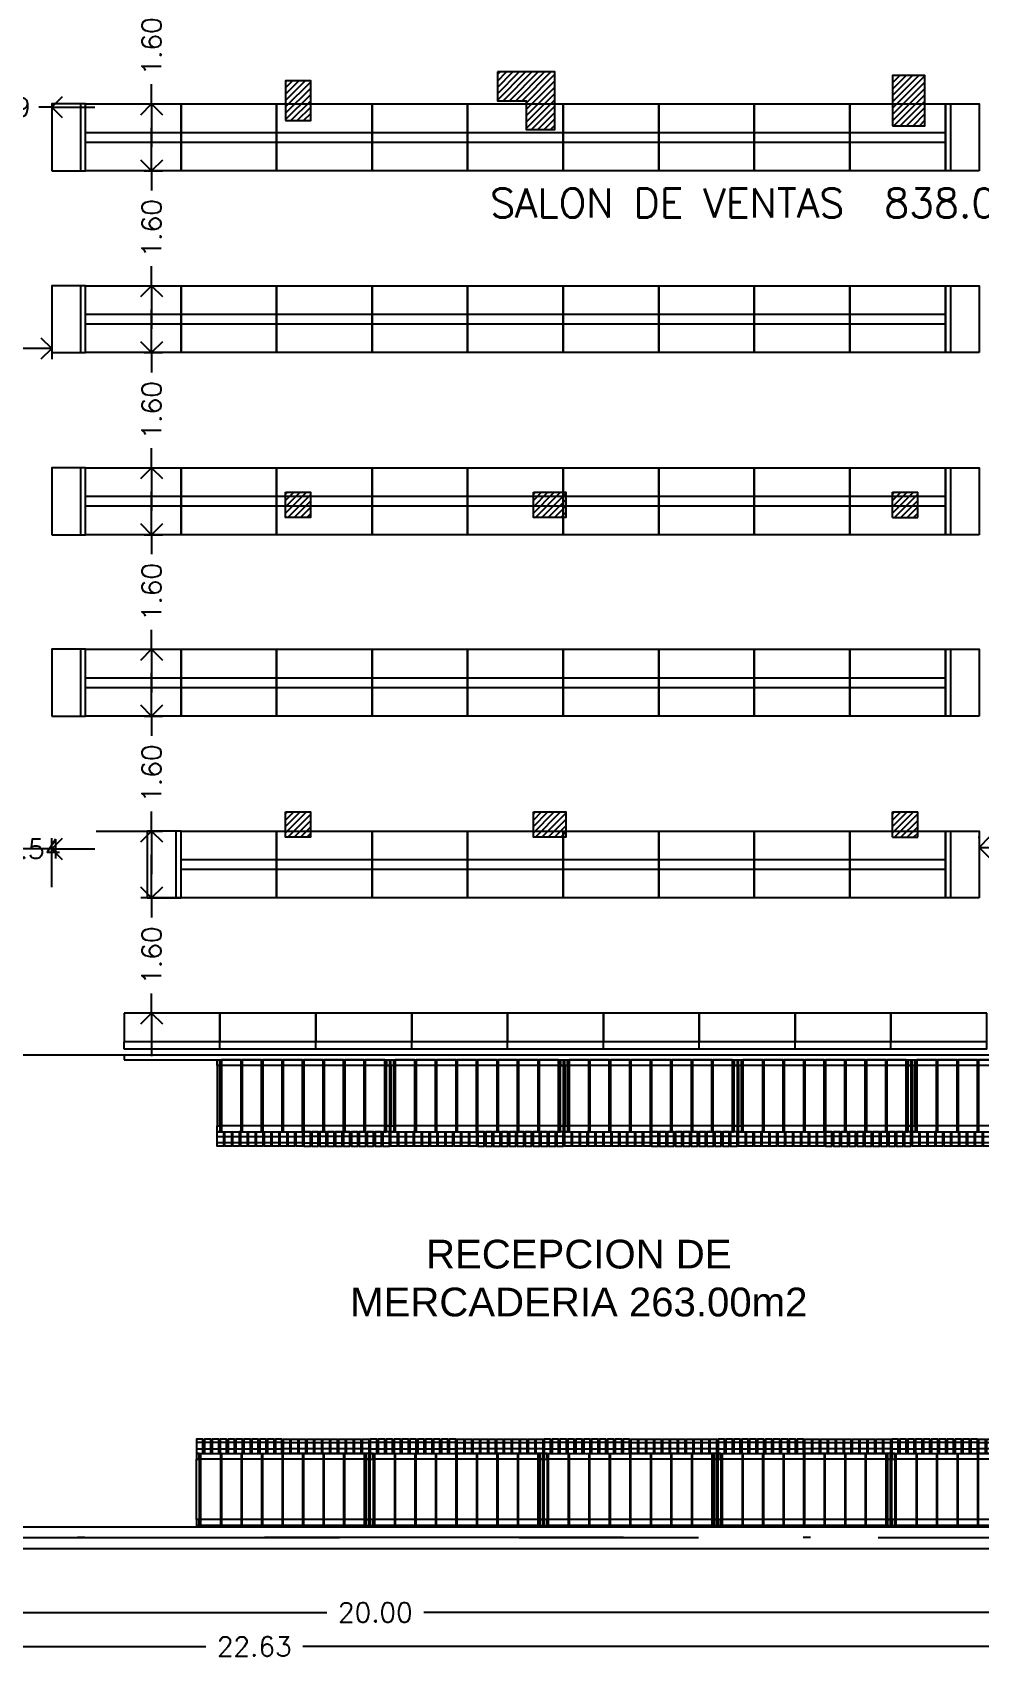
# Model space of a CAD drawing. Extents: x 26 to 214, y -151 to 101.
# Drawn here: x 156.98 to 170.16, y -128.04 to -105.18 of the extents above; entities that cross this region are included whole.
import ezdxf

# ---------------------------------------------------------------- set-up
doc = ezdxf.new("R2010")
doc.units = 0
doc.header["$LTSCALE"] = 10
doc.header["$MEASUREMENT"] = 0
for name, pattern in [('CENTER', [2, 1.25, -0.25, 0.25, -0.25]), ('DASHDOT', [1, 0.5, -0.25, 0, -0.25]), ('HIDDEN', [0.375, 0.25, -0.125])]:
    doc.linetypes.add(name, pattern=pattern)
doc.layers.get('0').update_dxf_attribs({"linetype": 'CONTINUOUS'})
doc.layers.get('DEFPOINTS').update_dxf_attribs({"linetype": 'CONTINUOUS'})
for name, color, linetype in [('00-COTAS-PARCIALES', 1, 'CONTINUOUS'), ('00-M-A-300', 6, 'CONTINUOUS'), ('00-TEXTOS', 4, 'CONTINUOUS'), ('05 TXT', 7, 'CONTINUOUS'), ('10-COL', 6, 'CONTINUOUS'), ('2005-RACKS', 1, 'CONTINUOUS'), ('ALMACEN-G', 230, 'CONTINUOUS'), ('EJE-MEDIANERA-PA', 1, 'CENTER'), ('EJES', 6, 'DASHDOT'), ('GONDOLAS', 30, 'CONTINUOUS'), ('MONTACARGA', 2, 'CONTINUOUS'), ('PANEL-CAMARA', 4, 'CONTINUOUS'), ('SUPERF-COTAS', 1, 'CONTINUOUS')]:
    doc.layers.add(name, color=color, linetype=linetype)
doc.styles.add('ARIAL', font='arial.ttf')
doc.styles.add('ROMANS', font='romans.shx')
doc.styles.add('SIMPLEX2', font='ROMANS.SHX')
doc.dimstyles.new('COTA1502', dxfattribs={"dimscale": 1.5, "dimtxt": 0.18, "dimasz": 0.2, "dimexe": 0.1, "dimexo": 0.1, "dimgap": 0.09, "dimtad": 0, "dimzin": 0, "dimdsep": 46, "dimtxsty": 'ROMANS', "dimblk": 'OPEN90', "dimcen": 0.1, "dimclrd": 256, "dimclre": 256, "dimclrt": 2, "dimadec": 0, "dimazin": 0, "dimtfac": 1, "dimtix": 1, "dimtmove": 2, "dimatfit": 3, "dimldrblk": 'OPEN90', "dimfxl": 0, "dimtolj": 1, "dimtzin": 0, "dimarcsym": 0})
pattern_1 = [(45, (121.4715, -104.845356), (-0.04419417, 0.04419417), [])]
pattern_2 = [(45, (121.4715, -109.295356), (-0.04419417, 0.04419417), [])]
pattern_3 = [(45, (121.4715, -109.295356), (-0.04419417, 0.04419417), [])]

# ---------------------------------------------------------------- blocks, each defined once
blk = doc.blocks.new('_Open90')
at = {"color": 0, "linetype": 'ByBlock', "lineweight": -2}
for p, q in [((0, 0), (-1, 0)), ((-0.5, 0.5), (0, 0)), ((0, 0), (-0.5, -0.5))]:
    blk.add_line(p, q, dxfattribs=at)
blk = doc.blocks.new('*D57')
at = {"layer": '00-COTAS-PARCIALES', "lineweight": -2, "transparency": 16777216}
for p, q in [((148.752, -126.366), (148.752, -127.789)), ((171.382, -126.273), (171.382, -127.789)), ((149.052, -127.639), (159.392, -127.639)), ((171.082, -127.639), (160.742, -127.639))]:
    blk.add_line(p, q, dxfattribs=at)
at = {"layer": 'DEFPOINTS', "color": 0, "transparency": 16777216}
for p in [(171.382, -126.123), (148.752, -126.216), (148.752, -127.639)]:
    blk.add_point(p, dxfattribs=at)
at = {"layer": '00-COTAS-PARCIALES', "lineweight": -2, "transparency": 16777216, "xscale": 0.3, "yscale": 0.3, "zscale": 0.3, "rotation": 180}
blk.add_blockref('_Open90', (148.752, -127.639), dxfattribs=at)
at = {"layer": '00-COTAS-PARCIALES', "lineweight": -2, "transparency": 16777216, "xscale": 0.3, "yscale": 0.3, "zscale": 0.3}
blk.add_blockref('_Open90', (171.382, -127.639), dxfattribs=at)
at = {"layer": '00-COTAS-PARCIALES', "color": 2, "transparency": 16777216, "insert": (160.067, -127.639), "char_height": 0.27, "attachment_point": 5, "style": 'ROMANS'}
blk.add_mtext('\\A1;22.63', dxfattribs=at)
blk = doc.blocks.new('*D8')
at = {"layer": 'DEFPOINTS', "color": 0, "transparency": 16777216}
for p in [(171.752, -125.973), (171.752, -127.164), (151.752, -129.729)]:
    blk.add_point(p, dxfattribs=at)
at = {"layer": 'SUPERF-COTAS', "lineweight": -2, "transparency": 16777216}
for p, q in [((171.752, -126.123), (171.752, -127.314)), ((151.752, -129.579), (151.752, -127.014)), ((152.052, -127.164), (161.077, -127.164)), ((171.452, -127.164), (162.427, -127.164))]:
    blk.add_line(p, q, dxfattribs=at)
at = {"layer": 'SUPERF-COTAS', "lineweight": -2, "transparency": 16777216, "xscale": 0.3, "yscale": 0.3, "zscale": 0.3, "rotation": 180}
blk.add_blockref('_Open90', (151.752, -127.164), dxfattribs=at)
at = {"layer": 'SUPERF-COTAS', "lineweight": -2, "transparency": 16777216, "xscale": 0.3, "yscale": 0.3, "zscale": 0.3}
blk.add_blockref('_Open90', (171.752, -127.164), dxfattribs=at)
at = {"layer": 'SUPERF-COTAS', "color": 2, "transparency": 16777216, "insert": (161.752, -127.164), "char_height": 0.27, "attachment_point": 5, "style": 'ROMANS'}
blk.add_mtext('\\A1;20.00', dxfattribs=at)
blk = doc.blocks.new('RACK MAYORISTA')
at = {"layer": '2005-RACKS'}
for points in [[(0.2, 2.31), (0, 2.31), (0, 2.4), (0.2, 2.4)], [(0.2, 2.2), (0, 2.2), (0, 2.29), (0.2, 2.29)], [(1.2, 2.064), (0.2, 2.064), (0.2, 2.334), (1.2, 2.334)], [(0.28, 2.36), (1.12, 2.36), (1.12, 2.4), (0.28, 2.4)], [(0.2, 2.09), (0, 2.09), (0, 2.18), (0.2, 2.18)], [(0.2, 1.98), (0, 1.98), (0, 2.07), (0.2, 2.07)], [(0.2, 1.87), (0, 1.87), (0, 1.96), (0.2, 1.96)], [(0.2, 1.76), (0, 1.76), (0, 1.85), (0.2, 1.85)], [(1.2, 1.779), (0.2, 1.779), (0.2, 2.049), (1.2, 2.049)], [(0.2, 1.65), (0, 1.65), (0, 1.74), (0.2, 1.74)], [(0.2, 1.54), (0, 1.54), (0, 1.63), (0.2, 1.63)], [(1.2, 1.493), (0.2, 1.493), (0.2, 1.763), (1.2, 1.763)], [(0.2, 1.43), (0, 1.43), (0, 1.52), (0.2, 1.52)], [(0.2, 1.32), (0, 1.32), (0, 1.41), (0.2, 1.41)], [(1.2, 1.208), (0.2, 1.208), (0.2, 1.478), (1.2, 1.478)], [(0.2, 1.21), (0, 1.21), (0, 1.3), (0.2, 1.3)], [(0.2, 1.19), (0, 1.19), (0, 1.1), (0.2, 1.1)], [(1.2, 0.922), (0.2, 0.922), (0.2, 1.192), (1.2, 1.192)], [(0.2, 1.08), (0, 1.08), (0, 0.99), (0.2, 0.99)], [(0.2, 0.97), (0, 0.97), (0, 0.88), (0.2, 0.88)], [(0.2, 0.86), (0, 0.86), (0, 0.77), (0.2, 0.77)], [(0.2, 0.75), (0, 0.75), (0, 0.66), (0.2, 0.66)], [(1.2, 0.637), (0.2, 0.637), (0.2, 0.907), (1.2, 0.907)], [(0.2, 0.64), (0, 0.64), (0, 0.55), (0.2, 0.55)], [(0.2, 0.53), (0, 0.53), (0, 0.44), (0.2, 0.44)], [(1.2, 0.351), (0.2, 0.351), (0.2, 0.621), (1.2, 0.621)], [(0.2, 0.42), (0, 0.42), (0, 0.33), (0.2, 0.33)], [(0.2, 0.31), (0, 0.31), (0, 0.22), (0.2, 0.22)], [(1.2, 0.061), (0.2, 0.061), (0.2, 0.336), (1.2, 0.336)], [(0.2, 0.2), (0, 0.2), (0, 0.11), (0.2, 0.11)], [(0.2, 0.09), (0, 0.09), (0, 0), (0.2, 0)], [(0.28, 0.04), (1.12, 0.04), (1.12, 0), (0.28, 0)]]:
    blk.add_lwpolyline(points, close=True, dxfattribs=at)
at = {"layer": '2005-RACKS', "linetype": 'HIDDEN'}
for points in [[(0.045, 1.21), (0.045, 2.4), (0.135, 2.4), (0.135, 1.21)], [(0.2, 2.36), (0.28, 2.36), (0.28, 0.04), (0.2, 0.04)], [(1.2, 2.36), (1.12, 2.36), (1.12, 0.04), (1.2, 0.04)], [(0.045, 1.19), (0.045, 0), (0.135, 0), (0.135, 1.19)]]:
    blk.add_lwpolyline(points, close=True, dxfattribs=at)
at = {"layer": '2005-RACKS', "color": 2}
for points in [[(0.2, 2.36), (0.28, 2.36), (0.28, 2.4), (0.2, 2.4)], [(1.12, 2.36), (1.2, 2.36), (1.2, 2.4), (1.12, 2.4)], [(0.2, 0), (0.28, 0), (0.28, 0.04), (0.2, 0.04)], [(1.12, 0), (1.2, 0), (1.2, 0.04), (1.12, 0.04)]]:
    blk.add_lwpolyline(points, close=True, dxfattribs=at)
at = {"layer": '2005-RACKS'}
for p in [(0.2, 2.05), (0.2, 0.345), (0.2, 0.315)]:
    blk.add_point(p, dxfattribs=at)
blk = doc.blocks.new('P093')
blk.add_line((-0.07, 0.93), (-0.07, 0))
blk.add_lwpolyline([(-0.47, 0), (0, 0), (0, 0.93), (-0.47, 0.93)], close=True)
blk = doc.blocks.new('.93-B')
for p, q in [((0, 0.93), (0, 0)), ((1.33, 0.93), (0, 0.93)), ((0, 0.93), (0, 0.53)), ((1.33, 0), (1.33, 0.93)), ((0, 0.53), (1.33, 0.53)), ((1.33, 0.53), (1.33, 0.4)), ((1.33, 0.4), (0, 0.4)), ((0, 0), (1.33, 0))]:
    blk.add_line(p, q)
blk = doc.blocks.new('*D183')
at = {"layer": 'DEFPOINTS', "color": 0, "transparency": 16777216}
for p in [(158.638, -104.563), (159.327, -104.563), (157.717, -106.168)]:
    blk.add_point(p, dxfattribs=at)
at = {"layer": 'GONDOLAS', "lineweight": -2, "transparency": 16777216}
for p, q in [((158.638, -104.263), (158.638, -103.963)), ((159.177, -104.563), (158.488, -104.563)), ((158.638, -104.563), (158.638, -104.839)), ((158.638, -106.168), (158.638, -105.893)), ((157.867, -106.168), (158.788, -106.168)), ((158.638, -106.468), (158.638, -106.768))]:
    blk.add_line(p, q, dxfattribs=at)
at = {"layer": 'GONDOLAS', "lineweight": -2, "transparency": 16777216, "xscale": 0.3, "yscale": 0.3, "zscale": 0.3}
for p, rotation in [((158.638, -104.563), 270), ((158.638, -106.168), 90)]:
    blk.add_blockref('_Open90', p, dxfattribs=dict(at, rotation=rotation))
at = {"layer": 'GONDOLAS', "color": 2, "transparency": 16777216, "insert": (158.638, -105.366), "char_height": 0.27, "attachment_point": 5, "rotation": 90, "style": 'ROMANS'}
blk.add_mtext('\\A1;1.60', dxfattribs=at)
blk = doc.blocks.new('PARED 60')
for p, q in [((0, 1.334), (0.1, 1.334)), ((0, 1.334), (0, 0)), ((0.1, 1.334), (0.1, 0)), ((0.1, 1.334), (0.5, 1.334)), ((0.5, 1.334), (0.5, 0)), ((0, 0), (0.1, 0)), ((0.5, 0), (0.1, 0))]:
    blk.add_line(p, q)
blk = doc.blocks.new('*D185')
at = {"layer": 'DEFPOINTS', "color": 0, "transparency": 16777216}
for p in [(155.852, -106.212), (157.247, -106.118), (155.852, -106.619)]:
    blk.add_point(p, dxfattribs=at)
at = {"layer": 'GONDOLAS', "lineweight": -2, "transparency": 16777216}
for p, q in [((155.852, -106.469), (155.852, -106.062)), ((155.552, -106.212), (155.252, -106.212)), ((155.852, -106.212), (156.029, -106.212)), ((157.247, -106.212), (157.07, -106.212)), ((157.247, -106.268), (157.247, -106.362)), ((157.547, -106.212), (157.847, -106.212))]:
    blk.add_line(p, q, dxfattribs=at)
at = {"layer": 'GONDOLAS', "lineweight": -2, "transparency": 16777216, "xscale": 0.3, "yscale": 0.3, "zscale": 0.3}
blk.add_blockref('_Open90', (155.852, -106.212), dxfattribs=at)
at = {"layer": 'GONDOLAS', "lineweight": -2, "transparency": 16777216, "xscale": 0.3, "yscale": 0.3, "zscale": 0.3, "rotation": 180}
blk.add_blockref('_Open90', (157.247, -106.212), dxfattribs=at)
at = {"layer": 'GONDOLAS', "color": 2, "transparency": 16777216, "insert": (156.55, -106.212), "char_height": 0.27, "attachment_point": 5, "style": 'ROMANS'}
blk.add_mtext('\\A1;1.39', dxfattribs=at)
blk = doc.blocks.new('*D187')
at = {"layer": 'DEFPOINTS', "color": 0, "transparency": 16777216}
for p in [(158.382, -107.098), (158.638, -107.098), (158.382, -108.698)]:
    blk.add_point(p, dxfattribs=at)
at = {"layer": 'GONDOLAS', "lineweight": -2, "transparency": 16777216}
for p, q in [((158.638, -106.798), (158.638, -106.498)), ((158.532, -107.098), (158.788, -107.098)), ((158.638, -107.098), (158.638, -107.371)), ((158.638, -108.698), (158.638, -108.425)), ((158.532, -108.698), (158.788, -108.698)), ((158.638, -108.998), (158.638, -109.298))]:
    blk.add_line(p, q, dxfattribs=at)
at = {"layer": 'GONDOLAS', "lineweight": -2, "transparency": 16777216, "xscale": 0.3, "yscale": 0.3, "zscale": 0.3}
for p, rotation in [((158.638, -107.098), 270), ((158.638, -108.698), 90)]:
    blk.add_blockref('_Open90', p, dxfattribs=dict(at, rotation=rotation))
at = {"layer": 'GONDOLAS', "color": 2, "transparency": 16777216, "insert": (158.638, -107.898), "char_height": 0.27, "attachment_point": 5, "rotation": 90, "style": 'ROMANS'}
blk.add_mtext('\\A1;1.60', dxfattribs=at)
blk = doc.blocks.new('*D188')
at = {"layer": 'DEFPOINTS', "color": 0, "transparency": 16777216}
for p in [(158.382, -109.628), (158.638, -109.628), (158.382, -111.233)]:
    blk.add_point(p, dxfattribs=at)
at = {"layer": 'GONDOLAS', "lineweight": -2, "transparency": 16777216}
for p, q in [((158.638, -109.328), (158.638, -109.028)), ((158.532, -109.628), (158.788, -109.628)), ((158.638, -109.628), (158.638, -109.904)), ((158.638, -111.233), (158.638, -110.958)), ((158.532, -111.233), (158.788, -111.233)), ((158.638, -111.533), (158.638, -111.833))]:
    blk.add_line(p, q, dxfattribs=at)
at = {"layer": 'GONDOLAS', "lineweight": -2, "transparency": 16777216, "xscale": 0.3, "yscale": 0.3, "zscale": 0.3}
for p, rotation in [((158.638, -109.628), 270), ((158.638, -111.233), 90)]:
    blk.add_blockref('_Open90', p, dxfattribs=dict(at, rotation=rotation))
at = {"layer": 'GONDOLAS', "color": 2, "transparency": 16777216, "insert": (158.638, -110.431), "char_height": 0.27, "attachment_point": 5, "rotation": 90, "style": 'ROMANS'}
blk.add_mtext('\\A1;1.60', dxfattribs=at)
blk = doc.blocks.new('*D189')
at = {"layer": 'DEFPOINTS', "color": 0, "transparency": 16777216}
for p in [(158.382, -112.163), (158.638, -112.163), (158.382, -113.758)]:
    blk.add_point(p, dxfattribs=at)
at = {"layer": 'GONDOLAS', "lineweight": -2, "transparency": 16777216}
for p, q in [((158.638, -111.863), (158.638, -111.563)), ((158.532, -112.163), (158.788, -112.163)), ((158.638, -112.163), (158.638, -112.434)), ((158.638, -113.758), (158.638, -113.488)), ((158.532, -113.758), (158.788, -113.758)), ((158.638, -114.058), (158.638, -114.358))]:
    blk.add_line(p, q, dxfattribs=at)
at = {"layer": 'GONDOLAS', "lineweight": -2, "transparency": 16777216, "xscale": 0.3, "yscale": 0.3, "zscale": 0.3}
for p, rotation in [((158.638, -112.163), 270), ((158.638, -113.758), 90)]:
    blk.add_blockref('_Open90', p, dxfattribs=dict(at, rotation=rotation))
at = {"layer": 'GONDOLAS', "color": 2, "transparency": 16777216, "insert": (158.638, -112.961), "char_height": 0.27, "attachment_point": 5, "rotation": 90, "style": 'ROMANS'}
blk.add_mtext('\\A1;1.60', dxfattribs=at)
blk = doc.blocks.new('*D190')
at = {"layer": 'DEFPOINTS', "color": 0, "transparency": 16777216}
for p in [(158.382, -114.688), (158.638, -114.688), (157.717, -116.288)]:
    blk.add_point(p, dxfattribs=at)
at = {"layer": 'GONDOLAS', "lineweight": -2, "transparency": 16777216}
for p, q in [((158.638, -114.388), (158.638, -114.088)), ((158.532, -114.688), (158.788, -114.688)), ((158.638, -114.688), (158.638, -114.961)), ((158.638, -116.288), (158.638, -116.015)), ((157.867, -116.288), (158.788, -116.288)), ((158.638, -116.588), (158.638, -116.888))]:
    blk.add_line(p, q, dxfattribs=at)
at = {"layer": 'GONDOLAS', "lineweight": -2, "transparency": 16777216, "xscale": 0.3, "yscale": 0.3, "zscale": 0.3}
for p, rotation in [((158.638, -114.688), 270), ((158.638, -116.288), 90)]:
    blk.add_blockref('_Open90', p, dxfattribs=dict(at, rotation=rotation))
at = {"layer": 'GONDOLAS', "color": 2, "transparency": 16777216, "insert": (158.638, -115.488), "char_height": 0.27, "attachment_point": 5, "rotation": 90, "style": 'ROMANS'}
blk.add_mtext('\\A1;1.60', dxfattribs=at)
blk = doc.blocks.new('*D193')
at = {"layer": 'DEFPOINTS', "color": 0, "transparency": 16777216}
for p in [(158.638, -117.218), (159.712, -117.218), (158.756, -118.823)]:
    blk.add_point(p, dxfattribs=at)
at = {"layer": 'GONDOLAS', "lineweight": -2, "transparency": 16777216}
for p, q in [((158.638, -116.918), (158.638, -116.618)), ((159.562, -117.218), (158.488, -117.218)), ((158.638, -117.218), (158.638, -117.493)), ((158.638, -118.823), (158.638, -118.548)), ((158.606, -118.823), (158.488, -118.823)), ((158.638, -119.123), (158.638, -119.423))]:
    blk.add_line(p, q, dxfattribs=at)
at = {"layer": 'GONDOLAS', "lineweight": -2, "transparency": 16777216, "xscale": 0.3, "yscale": 0.3, "zscale": 0.3}
for p, rotation in [((158.638, -117.218), 270), ((158.638, -118.823), 90)]:
    blk.add_blockref('_Open90', p, dxfattribs=dict(at, rotation=rotation))
at = {"layer": 'GONDOLAS', "color": 2, "transparency": 16777216, "insert": (158.638, -118.021), "char_height": 0.27, "attachment_point": 5, "rotation": 90, "style": 'ROMANS'}
blk.add_mtext('\\A1;1.60', dxfattribs=at)
blk = doc.blocks.new('*D201')
at = {"layer": 'DEFPOINTS', "color": 0, "transparency": 16777216}
for p in [(156.702, -116.537), (156.702, -116.573), (157.247, -117.218)]:
    blk.add_point(p, dxfattribs=at)
at = {"layer": 'GONDOLAS', "lineweight": -2, "transparency": 16777216}
for p, q in [((156.402, -116.537), (156.102, -116.537)), ((156.702, -116.423), (156.702, -116.387)), ((157.247, -116.537), (156.702, -116.537)), ((157.247, -117.068), (157.247, -116.387)), ((157.547, -116.537), (157.847, -116.537))]:
    blk.add_line(p, q, dxfattribs=at)
at = {"layer": 'GONDOLAS', "lineweight": -2, "transparency": 16777216, "xscale": 0.3, "yscale": 0.3, "zscale": 0.3}
blk.add_blockref('_Open90', (156.702, -116.537), dxfattribs=at)
at = {"layer": 'GONDOLAS', "lineweight": -2, "transparency": 16777216, "xscale": 0.3, "yscale": 0.3, "zscale": 0.3, "rotation": 180}
blk.add_blockref('_Open90', (157.247, -116.537), dxfattribs=at)
at = {"layer": 'GONDOLAS', "color": 2, "transparency": 16777216, "insert": (156.975, -116.537), "char_height": 0.27, "attachment_point": 5, "style": 'ROMANS'}
blk.add_mtext('\\A1;0.54', dxfattribs=at)
blk = doc.blocks.new('*D202')
at = {"layer": 'DEFPOINTS', "color": 0, "transparency": 16777216}
for p in [(170.157, -116.539), (172.159, -116.516), (172.159, -116.539)]:
    blk.add_point(p, dxfattribs=at)
at = {"layer": 'GONDOLAS', "lineweight": -2, "transparency": 16777216}
for p, q in [((170.157, -116.389), (170.157, -116.366)), ((170.457, -116.516), (170.611, -116.516)), ((171.859, -116.516), (171.704, -116.516)), ((172.159, -116.389), (172.159, -116.366))]:
    blk.add_line(p, q, dxfattribs=at)
at = {"layer": 'GONDOLAS', "lineweight": -2, "transparency": 16777216, "xscale": 0.3, "yscale": 0.3, "zscale": 0.3, "rotation": 180}
blk.add_blockref('_Open90', (170.157, -116.516), dxfattribs=at)
at = {"layer": 'GONDOLAS', "lineweight": -2, "transparency": 16777216, "xscale": 0.3, "yscale": 0.3, "zscale": 0.3}
blk.add_blockref('_Open90', (172.159, -116.516), dxfattribs=at)
at = {"layer": 'GONDOLAS', "color": 2, "transparency": 16777216, "insert": (171.158, -116.516), "char_height": 0.27, "attachment_point": 5, "style": 'ROMANS'}
blk.add_mtext('\\A1;2.00', dxfattribs=at)
blk = doc.blocks.new('*D218')
at = {"layer": 'DEFPOINTS', "color": 0, "transparency": 16777216}
for p in [(157.247, -109.163), (154.751, -109.699), (157.247, -109.572)]:
    blk.add_point(p, dxfattribs=at)
at = {"layer": 'GONDOLAS', "lineweight": -2, "transparency": 16777216}
for p, q in [((154.751, -109.549), (154.751, -109.422)), ((157.247, -109.313), (157.247, -109.722)), ((155.051, -109.572), (155.452, -109.572)), ((156.947, -109.572), (156.545, -109.572))]:
    blk.add_line(p, q, dxfattribs=at)
at = {"layer": 'GONDOLAS', "lineweight": -2, "transparency": 16777216, "xscale": 0.3, "yscale": 0.3, "zscale": 0.3, "rotation": 180}
blk.add_blockref('_Open90', (154.751, -109.572), dxfattribs=at)
at = {"layer": 'GONDOLAS', "lineweight": -2, "transparency": 16777216, "xscale": 0.3, "yscale": 0.3, "zscale": 0.3}
blk.add_blockref('_Open90', (157.247, -109.572), dxfattribs=at)
at = {"layer": 'GONDOLAS', "color": 2, "transparency": 16777216, "insert": (155.999, -109.572), "char_height": 0.27, "attachment_point": 5, "style": 'ROMANS'}
blk.add_mtext('\\A1;2.50', dxfattribs=at)

msp = doc.modelspace()

# ---------------------------------------------------------------- hatches: boundary and pattern name
at = {"layer": '10-COL'}
h = msp.add_hatch(dxfattribs=at)
h.set_pattern_fill('ANSI31', color=1, scale=0.5, style=0)
h.set_pattern_definition([(45, (121.4715, -104.695356), (-0.04419417, 0.04419417), [])])
h.paths.add_polyline_path([(163.452, -105.723), (163.452, -106.123), (163.852, -106.123), (163.852, -106.523), (164.252, -106.523), (164.252, -105.723)])
h = msp.add_hatch(dxfattribs=at)
h.set_pattern_fill('ANSI31', color=1, scale=0.5, style=0)
h.set_pattern_definition([(45, (110.6715, -104.845356), (-0.044194174, 0.044194174), [])])
h.paths.add_polyline_path([(168.952, -106.473), (169.402, -106.473), (169.402, -105.773), (168.952, -105.773)])
h = msp.add_hatch(dxfattribs=at)
h.set_pattern_fill('ANSI31', color=1, scale=0.5, style=0)
h.set_pattern_definition(pattern_1)
h.paths.add_polyline_path([(160.502, -106.398), (160.852, -106.398), (160.852, -105.848), (160.502, -105.848)])
h = msp.add_hatch(dxfattribs=at)
h.set_pattern_fill('ANSI31', color=1, scale=0.5, style=0)
h.set_pattern_definition(pattern_1)
h.paths.add_polyline_path([(160.502, -111.573), (160.849, -111.573), (160.849, -111.923), (160.502, -111.923)])
h = msp.add_hatch(dxfattribs=at)
h.set_pattern_fill('ANSI31', color=1, scale=0.5, style=0)
h.set_pattern_definition(pattern_1)
h.paths.add_polyline_path([(163.952, -111.573), (164.402, -111.573), (164.402, -111.923), (163.952, -111.923)])
h = msp.add_hatch(dxfattribs=at)
h.set_pattern_fill('ANSI31', color=1, scale=0.5, style=0)
h.set_pattern_definition([(45, (116.1215, -115.195356), (-0.044194174, 0.044194174), [])])
h.paths.add_polyline_path([(168.952, -111.573), (169.302, -111.573), (169.302, -111.923), (168.952, -111.923)])
h = msp.add_hatch(dxfattribs=at)
h.set_pattern_fill('ANSI31', color=1, scale=0.5, style=0)
h.set_pattern_definition(pattern_2)
h.paths.add_polyline_path([(160.502, -116.023), (160.849, -116.023), (160.849, -116.373), (160.502, -116.373)])
h = msp.add_hatch(dxfattribs=at)
h.set_pattern_fill('ANSI31', color=1, scale=0.5, style=0)
h.set_pattern_definition(pattern_3)
h.paths.add_polyline_path([(160.502, -116.023), (160.849, -116.023), (160.849, -116.373), (160.502, -116.373)])
h = msp.add_hatch(dxfattribs=at)
h.set_pattern_fill('ANSI31', color=1, scale=0.5, style=0)
h.set_pattern_definition(pattern_2)
h.paths.add_polyline_path([(163.952, -116.023), (164.402, -116.023), (164.402, -116.373), (163.952, -116.373)])
h = msp.add_hatch(dxfattribs=at)
h.set_pattern_fill('ANSI31', color=1, scale=0.5, style=0)
h.set_pattern_definition(pattern_3)
h.paths.add_polyline_path([(163.952, -116.023), (164.402, -116.023), (164.402, -116.373), (163.952, -116.373)])
h = msp.add_hatch(dxfattribs=at)
h.set_pattern_fill('ANSI31', color=1, scale=0.5, style=0)
h.set_pattern_definition([(45, (116.1215, -119.645356), (-0.044194174, 0.044194174), [])])
h.paths.add_polyline_path([(168.952, -116.023), (169.302, -116.023), (169.302, -116.373), (168.952, -116.373)])
h = msp.add_hatch(dxfattribs=at)
h.set_pattern_fill('ANSI31', color=1, scale=0.5, style=0)
h.set_pattern_definition([(45, (116.1215, -119.645356), (-0.044194174, 0.044194174), [])])
h.paths.add_polyline_path([(168.952, -116.023), (169.302, -116.023), (169.302, -116.373), (168.952, -116.373)])

# ---------------------------------------------------------------- linework, layer by layer
at = {"layer": '00-M-A-300'}
for p, q in [((148.752, -125.973), (183.575, -125.973, 24.254)), ((148.752, -126.273), (183.612, -126.273, 24.518))]:
    msp.add_line(p, q, dxfattribs=at)
at = {"layer": '10-COL'}
for p, q in [((168.952, -111.923), (168.952, -111.573)), ((168.952, -111.573), (169.302, -111.573)), ((169.302, -111.923), (169.302, -111.573)), ((168.952, -111.923), (169.302, -111.923)), ((168.952, -116.373), (168.952, -116.023)), ((168.952, -116.023), (169.302, -116.023)), ((168.952, -116.373), (168.952, -116.023)), ((169.302, -116.373), (169.302, -116.023)), ((169.302, -116.373), (169.302, -116.023)), ((168.952, -116.373), (169.302, -116.373)), ((168.952, -116.373), (169.302, -116.373))]:
    msp.add_line(p, q, dxfattribs=at)
for points in [[(163.452, -105.723), (163.452, -106.123), (163.852, -106.123), (163.852, -106.523), (164.252, -106.523), (164.252, -105.723), (164.252, -105.723), (164.252, -105.723)], [(168.952, -106.473), (169.402, -106.473), (169.402, -105.773), (168.952, -105.773)], [(160.502, -106.398), (160.852, -106.398), (160.852, -105.848), (160.502, -105.848)], [(160.502, -111.573), (160.849, -111.573), (160.849, -111.923), (160.502, -111.923)], [(163.952, -111.573), (164.402, -111.573), (164.402, -111.923), (163.952, -111.923)], [(160.502, -116.023), (160.849, -116.023), (160.849, -116.373), (160.502, -116.373)], [(160.502, -116.023), (160.849, -116.023), (160.849, -116.373), (160.502, -116.373)], [(163.952, -116.023), (164.402, -116.023), (164.402, -116.373), (163.952, -116.373)], [(163.952, -116.023), (164.402, -116.023), (164.402, -116.373), (163.952, -116.373)]]:
    msp.add_lwpolyline(points, close=True, dxfattribs=at)
at = {"layer": 'EJE-MEDIANERA-PA'}
for q in [(183.752, -126.123), (183.182, -126.123)]:
    msp.add_line((148.752, -126.123), q, dxfattribs=at)
at = {"layer": 'EJES'}
msp.add_lwpolyline([(175.308, -126.123), (148.752, -126.123), (148.752, -96.123), (175.308, -96.123)], dxfattribs=at)
at = {"layer": 'MONTACARGA'}
msp.add_lwpolyline([(152.202, -105.773), (151.634, -105.773), (151.644, -96.273), (189.412, -96.273), (189.442, -119.409), (156.702, -119.409), (156.702, -116.159), (152.036, -116.159), (152.036, -106.773), (152.202, -106.773), (152.202, -105.773)], dxfattribs=at)
at = {"layer": 'PANEL-CAMARA'}
msp.add_lwpolyline([(158.256, -119.473), (189.442, -119.473), (189.442, -119.409), (158.256, -119.409)], close=True, dxfattribs=at)

# ---------------------------------------------------------------- block references
at = {"xscale": -1, "rotation": 270}
for p in [(159.548, -120.673), (161.968, -120.673), (164.388, -120.673), (166.808, -120.673), (169.228, -120.673)]:
    msp.add_blockref('RACK MAYORISTA', p, dxfattribs=at)
at = {"rotation": 270}
for p in [(159.262, -124.753), (161.682, -124.753), (164.102, -124.753), (166.522, -124.753), (168.942, -124.753)]:
    msp.add_blockref('RACK MAYORISTA', p, dxfattribs=at)
at = {"layer": 'ALMACEN-G'}
for p in [(157.717, -107.098), (157.717, -109.628), (157.717, -112.163), (157.717, -114.688), (159.047, -117.218)]:
    msp.add_blockref('P093', p, dxfattribs=at)
at = {"layer": 'ALMACEN-G', "xscale": -1}
for name, p, rotation in [('.93-B', (157.717, -106.168), 180), ('.93-B', (159.047, -106.168), 180), ('.93-B', (160.377, -106.168), 180), ('.93-B', (161.707, -106.168), 180), ('.93-B', (163.037, -106.168), 180), ('.93-B', (164.367, -106.168), 180), ('.93-B', (165.697, -106.168), 180), ('.93-B', (167.027, -106.168), 180), ('.93-B', (168.357, -106.168), 180), ('.93-B', (157.717, -108.698), 180), ('.93-B', (159.047, -108.698), 180), ('.93-B', (160.377, -108.698), 180), ('.93-B', (161.707, -108.698), 180), ('.93-B', (163.037, -108.698), 180), ('.93-B', (164.367, -108.698), 180), ('.93-B', (165.697, -108.698), 180), ('.93-B', (167.027, -108.698), 180), ('.93-B', (168.357, -108.698), 180), ('.93-B', (157.717, -111.233), 180), ('.93-B', (159.047, -111.233), 180), ('.93-B', (160.377, -111.233), 180), ('.93-B', (161.707, -111.233), 180), ('.93-B', (163.037, -111.233), 180), ('.93-B', (164.367, -111.233), 180), ('.93-B', (165.697, -111.233), 180), ('.93-B', (167.027, -111.233), 180), ('.93-B', (168.357, -111.233), 180), ('.93-B', (157.717, -113.758), 180), ('.93-B', (159.047, -113.758), 180), ('.93-B', (160.377, -113.758), 180), ('.93-B', (161.707, -113.758), 180), ('.93-B', (163.037, -113.758), 180), ('.93-B', (164.367, -113.758), 180), ('.93-B', (165.697, -113.758), 180), ('.93-B', (167.027, -113.758), 180), ('.93-B', (168.357, -113.758), 180), ('.93-B', (159.047, -116.288), 180), ('.93-B', (160.377, -116.288), 180), ('.93-B', (161.707, -116.288), 180), ('.93-B', (163.037, -116.288), 180), ('.93-B', (164.367, -116.288), 180), ('.93-B', (165.697, -116.288), 180), ('.93-B', (167.027, -116.288), 180), ('.93-B', (168.357, -116.288), 180), ('PARED 60', (158.255, -119.323), 270), ('PARED 60', (159.589, -119.323), 270), ('PARED 60', (160.924, -119.323), 270), ('PARED 60', (162.258, -119.323), 270), ('PARED 60', (163.592, -119.323), 270), ('PARED 60', (164.926, -119.323), 270), ('PARED 60', (166.261, -119.323), 270), ('PARED 60', (167.595, -119.323), 270), ('PARED 60', (168.929, -119.323), 270)]:
    msp.add_blockref(name, p, dxfattribs=dict(at, rotation=rotation))
for p in [(169.687, -107.098), (169.687, -109.628), (169.687, -112.163), (169.687, -114.688), (169.687, -117.218)]:
    msp.add_blockref('P093', p, dxfattribs=at)

# ---------------------------------------------------------------- texts
at = {"layer": '00-TEXTOS', "insert": (164.584, -122.513), "char_height": 0.4, "width": 6.50552, "attachment_point": 5, "style": 'ARIAL'}
msp.add_mtext('{\\fArial|b0|i0|c238|p34;RECEPCION DE MERCADERIA }263{\\fArial|b0|i0|c238|p34;.00m2}', dxfattribs=at)
at = {"layer": '05 TXT', "linetype": 'Continuous', "style": 'SIMPLEX2'}
msp.add_text('SALON DE VENTAS  838.00 m2   232 MODULOS', height=0.405, dxfattribs=at).set_placement((163.35, -107.749, 0))

# ---------------------------------------------------------------- dimensions: what is measured, and where the dimension line sits
at = {"layer": '00-COTAS-PARCIALES'}
dim = msp.add_linear_dim(base=(148.752, -127.639), p1=(171.382, -126.123), p2=(148.752, -126.216), dimstyle='COTA1502', dxfattribs=at)
dim.commit()
dim.dimension.update_dxf_attribs({"geometry": '*D57', "text_midpoint": (160.067, -127.639)})
at = {"layer": 'GONDOLAS'}
for base, p1, p2, picture, middle in [((158.6382125, -104.5632642), (157.7169025, -106.168264), (159.3269025, -104.5632642), '*D183', (158.6382125, -105.3657641)), ((158.638, -107.098), (158.382, -108.698), (158.382, -107.098), '*D187', (158.638, -107.898)), ((158.6382, -109.6283), (158.3819, -111.2331), (158.3819, -109.6283), '*D188', (158.6382, -110.4307)), ((158.6382, -112.1631), (158.3819, -113.7583), (158.3819, -112.1631), '*D189', (158.6382, -112.9607)), ((158.638, -114.688), (157.717, -116.288), (158.382, -114.688), '*D190', (158.638, -115.488)), ((158.6382, -117.2183), (158.7563, -118.8229), (159.7119, -117.2183), '*D193', (158.6382, -118.0206))]:
    dim = msp.add_linear_dim(base=base, p1=p1, p2=p2, angle=90, dimstyle='COTA1502', override={"dimfxl": 0.08, "dimarcsym": 1}, dxfattribs=at)
    dim.commit()
    dim.dimension.update_dxf_attribs({"geometry": picture, "text_midpoint": middle})
for base, p1, p2, picture, middle in [((155.8523, -106.2115), (157.2467, -106.1183), (155.8523, -106.6188), '*D185', (156.5495, -106.2115)), ((157.247, -109.572), (154.751, -109.699), (157.247, -109.163), '*D218', (155.999, -109.572)), ((172.159, -116.516), (170.157, -116.539), (172.159, -116.539), '*D202', (171.158, -116.516)), ((156.7023, -116.537), (157.2469, -117.2183), (156.7023, -116.5734), '*D201', (156.9746, -116.537))]:
    dim = msp.add_linear_dim(base=base, p1=p1, p2=p2, dimstyle='COTA1502', override={"dimfxl": 0.08, "dimarcsym": 1}, dxfattribs=at)
    dim.commit()
    dim.dimension.update_dxf_attribs({"geometry": picture, "text_midpoint": middle})
at = {"layer": 'SUPERF-COTAS'}
dim = msp.add_linear_dim(base=(171.752, -127.164), p1=(151.752, -129.729), p2=(171.752, -125.973), dimstyle='COTA1502', dxfattribs=at)
dim.commit()
dim.dimension.update_dxf_attribs({"geometry": '*D8', "text_midpoint": (161.752, -127.164)})

doc.saveas('drawing.dxf')
